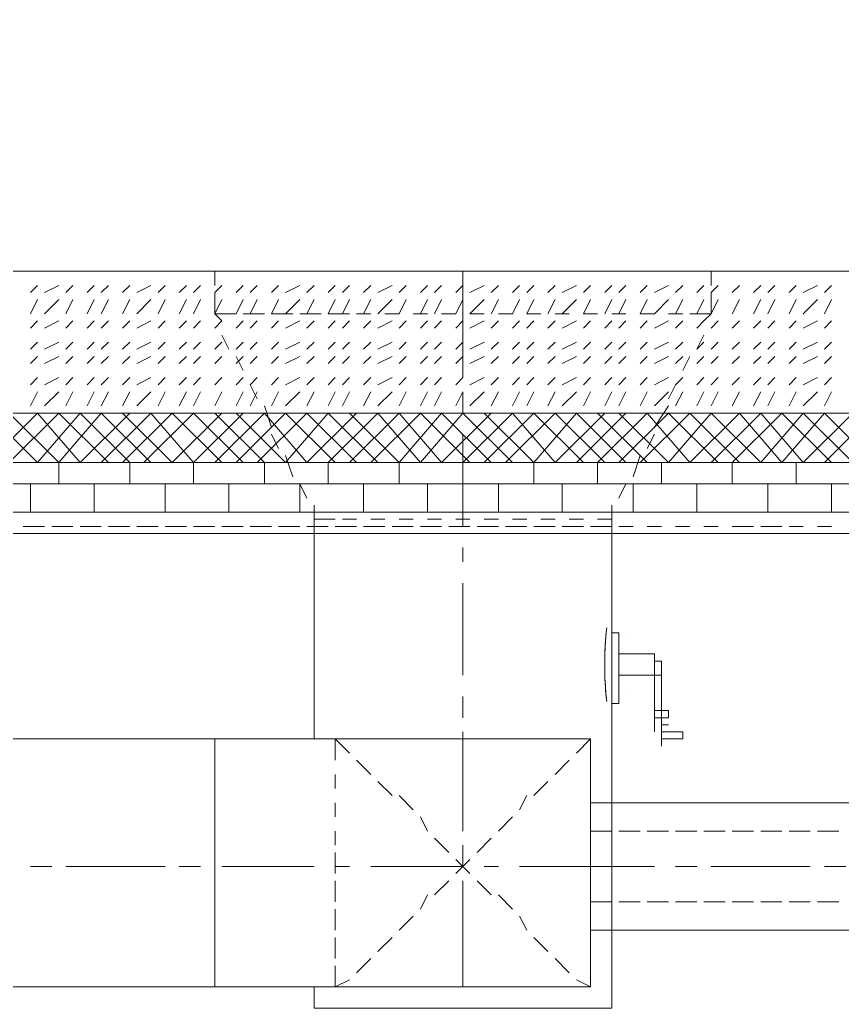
# Model space of a CAD drawing. Header units: metres. Extents: x -941 to 1333, y -28 to 1490.
# Drawn here: x 1000.713 to 1002.68, y 354.312 to 356.678 of the extents above; entities that cross this region are included whole.
import ezdxf

# ---------------------------------------------------------------- set-up
doc = ezdxf.new("R2010")
doc.units = ezdxf.units.M

msp = doc.modelspace()

# ---------------------------------------------------------------- linework, layer by layer
at = {"lineweight": 0}
for points in [[(999.02553, 358.24664), (999.02553, 358.73843), (1003.34992, 358.73843), (1003.34992, 355.4485), (999.02553, 355.4485), (999.02553, 356.059)], [(999.0764, 356.059), (999.0764, 355.49938), (1003.29905, 355.49938), (1003.29905, 358.68756), (999.0764, 358.68756), (999.0764, 358.24664)], [(999.19511, 358.24664), (999.19511, 358.4671), (1003.18034, 358.4671), (1003.18034, 355.73679), (999.19511, 355.73679), (999.19511, 356.059)], [(1000.73833, 356.07596), (1000.73833, 356.07596)], [(1000.77224, 356.07596), (1000.7892, 356.07596)], [(1000.82312, 356.07596), (1000.84008, 356.07596)], [(1000.87399, 356.07596), (1000.87399, 356.07596)], [(1000.90791, 356.07596), (1000.92487, 356.07596)], [(1000.95879, 356.07596), (1000.95879, 356.07596)], [(1000.9927, 356.07596), (1001.00966, 356.07596)], [(1001.04358, 356.07596), (1001.06054, 356.07596)], [(1001.09445, 356.07596), (1001.09445, 356.07596)], [(1001.12837, 356.07596), (1001.14533, 356.07596)], [(1001.17925, 356.07596), (1001.1962, 356.07596)], [(1001.17925, 356.04205), (1001.17925, 356.07596)], [(1001.23012, 356.07596), (1001.23012, 356.07596)], [(1001.26404, 356.07596), (1001.281, 356.07596)], [(1001.31491, 356.07596), (1001.31491, 356.07596)], [(1001.34883, 356.07596), (1001.36579, 356.07596)], [(1001.39971, 356.07596), (1001.41666, 356.07596)], [(1001.45058, 356.07596), (1001.45058, 356.07596)], [(1001.4845, 356.07596), (1001.50146, 356.07596)], [(1001.53537, 356.07596), (1001.53537, 356.07596)], [(1001.56929, 356.07596), (1001.58625, 356.07596)], [(1001.62016, 356.07596), (1001.63712, 356.07596)], [(1001.67104, 356.07596), (1001.67104, 356.07596)], [(1001.70496, 356.07596), (1001.72191, 356.07596)], [(1001.75583, 356.07596), (1001.75583, 356.07596)], [(1001.77279, 356.07596), (1001.77279, 355.82159)], [(1001.78975, 356.07596), (1001.80671, 356.07596)], [(1001.84062, 356.07596), (1001.85758, 356.07596)], [(1001.8915, 356.07596), (1001.8915, 356.07596)], [(1001.92542, 356.07596), (1001.94237, 356.07596)], [(1001.97629, 356.07596), (1001.97629, 356.07596)], [(1002.01021, 356.07596), (1002.02717, 356.07596)], [(1002.06108, 356.07596), (1002.07804, 356.07596)], [(1002.11196, 356.07596), (1002.11196, 356.07596)], [(1002.14587, 356.07596), (1002.16283, 356.07596)], [(1002.19675, 356.07596), (1002.19675, 356.07596)], [(1002.23067, 356.07596), (1002.24763, 356.07596)], [(1002.28154, 356.07596), (1002.2985, 356.07596)], [(1002.33242, 356.07596), (1002.33242, 356.07596)], [(1002.36633, 356.07596), (1002.38329, 356.07596)], [(1002.36633, 356.04205), (1002.36633, 356.07596)], [(1002.41721, 356.07596), (1002.43417, 356.07596)], [(1002.46808, 356.07596), (1002.46808, 356.07596)], [(1002.502, 356.07596), (1002.51896, 356.07596)], [(1002.55288, 356.07596), (1002.55288, 356.07596)], [(1002.58679, 356.07596), (1002.60375, 356.07596)], [(1002.63767, 356.07596), (1002.65463, 356.07596)], [(1000.73833, 356.02509), (1000.75529, 356.04205)], [(1000.77224, 356.02509), (1000.80616, 356.04205)], [(1000.82312, 356.02509), (1000.84008, 356.04205)], [(1000.87399, 356.02509), (1000.89095, 356.04205)], [(1000.90791, 356.02509), (1000.92487, 356.04205)], [(1000.95879, 356.02509), (1000.97575, 356.04205)], [(1000.9927, 356.02509), (1001.02662, 356.04205)], [(1001.04358, 356.02509), (1001.06054, 356.04205)], [(1001.09445, 356.02509), (1001.11141, 356.04205)], [(1001.12837, 356.02509), (1001.14533, 356.04205)], [(1001.17925, 356.02509), (1001.1962, 356.04205)], [(1001.23012, 356.02509), (1001.24708, 356.04205)], [(1001.26404, 356.02509), (1001.281, 356.04205)], [(1001.31491, 356.02509), (1001.33187, 356.04205)], [(1001.34883, 356.02509), (1001.38275, 356.04205)], [(1001.39971, 356.02509), (1001.41666, 356.04205)], [(1001.45058, 356.02509), (1001.46754, 356.04205)], [(1001.4845, 356.02509), (1001.50146, 356.04205)], [(1001.53537, 356.02509), (1001.55233, 356.04205)], [(1001.56929, 356.02509), (1001.60321, 356.04205)], [(1001.62016, 356.02509), (1001.63712, 356.04205)], [(1001.67104, 356.02509), (1001.688, 356.04205)], [(1001.70496, 356.02509), (1001.72191, 356.04205)], [(1001.75583, 356.02509), (1001.77279, 356.04205)], [(1001.78975, 356.02509), (1001.82367, 356.04205)], [(1001.84062, 356.02509), (1001.85758, 356.04205)], [(1001.8915, 356.02509), (1001.90846, 356.04205)], [(1001.92542, 356.02509), (1001.94237, 356.04205)], [(1001.97629, 356.02509), (1001.99325, 356.04205)], [(1002.01021, 356.02509), (1002.04412, 356.04205)], [(1002.06108, 356.02509), (1002.07804, 356.04205)], [(1002.11196, 356.02509), (1002.12892, 356.04205)], [(1002.14587, 356.02509), (1002.16283, 356.04205)], [(1002.19675, 356.02509), (1002.21371, 356.04205)], [(1002.23067, 356.02509), (1002.26458, 356.04205)], [(1002.28154, 356.02509), (1002.2985, 356.04205)], [(1002.33242, 356.02509), (1002.34938, 356.04205)], [(1002.36633, 356.02509), (1002.38329, 356.04205)], [(1002.41721, 356.02509), (1002.43417, 356.04205)], [(1002.46808, 356.02509), (1002.48504, 356.04205)], [(1002.502, 356.02509), (1002.51896, 356.04205)], [(1002.55288, 356.02509), (1002.56983, 356.04205)], [(1002.58679, 356.02509), (1002.62071, 356.04205)], [(1002.63767, 356.02509), (1002.65463, 356.04205)], [(1001.17925, 355.97421), (1001.17925, 356.02509)], [(1002.36633, 355.97421), (1002.36633, 356.02509)], [(1000.73833, 355.97421), (1000.75529, 356.00813)], [(1000.77224, 355.97421), (1000.80616, 356.00813)], [(1000.82312, 355.97421), (1000.84008, 356.00813)], [(1000.87399, 355.97421), (1000.89095, 356.00813)], [(1000.90791, 355.97421), (1000.92487, 356.00813)], [(1000.95879, 355.97421), (1000.97575, 356.00813)], [(1000.9927, 355.97421), (1001.02662, 356.00813)], [(1001.04358, 355.97421), (1001.06054, 356.00813)], [(1001.09445, 355.97421), (1001.11141, 356.00813)], [(1001.12837, 355.97421), (1001.14533, 356.00813)], [(1001.17925, 355.97421), (1001.1962, 356.00813)], [(1001.23012, 355.97421), (1001.24708, 356.00813)], [(1001.26404, 355.97421), (1001.281, 356.00813)], [(1001.31491, 355.97421), (1001.33187, 356.00813)], [(1001.34883, 355.97421), (1001.38275, 356.00813)], [(1001.39971, 355.97421), (1001.41666, 356.00813)], [(1001.45058, 355.97421), (1001.46754, 356.00813)], [(1001.4845, 355.97421), (1001.50146, 356.00813)], [(1001.53537, 355.97421), (1001.55233, 356.00813)], [(1001.56929, 355.97421), (1001.60321, 356.00813)], [(1001.62016, 355.97421), (1001.63712, 356.00813)], [(1001.67104, 355.97421), (1001.688, 356.00813)], [(1001.70496, 355.97421), (1001.72191, 356.00813)], [(1001.75583, 355.97421), (1001.77279, 356.00813)], [(1001.78975, 355.97421), (1001.82367, 356.00813)], [(1001.84062, 355.97421), (1001.85758, 356.00813)], [(1001.8915, 355.97421), (1001.90846, 356.00813)], [(1001.92542, 355.97421), (1001.94237, 356.00813)], [(1001.97629, 355.97421), (1001.99325, 356.00813)], [(1002.01021, 355.97421), (1002.04412, 356.00813)], [(1002.06108, 355.97421), (1002.07804, 356.00813)], [(1002.11196, 355.97421), (1002.12892, 356.00813)], [(1002.14587, 355.97421), (1002.16283, 356.00813)], [(1002.19675, 355.97421), (1002.21371, 356.00813)], [(1002.23067, 355.97421), (1002.26458, 356.00813)], [(1002.28154, 355.97421), (1002.2985, 356.00813)], [(1002.33242, 355.97421), (1002.34938, 356.00813)], [(1002.36633, 355.97421), (1002.38329, 356.00813)], [(1002.41721, 355.97421), (1002.43417, 356.00813)], [(1002.46808, 355.97421), (1002.48504, 356.00813)], [(1002.502, 355.97421), (1002.51896, 356.00813)], [(1002.55288, 355.97421), (1002.56983, 356.00813)], [(1002.58679, 355.97421), (1002.62071, 356.00813)], [(1002.63767, 355.97421), (1002.65463, 356.00813)], [(1001.23012, 355.97421), (1001.17925, 355.97421), (1001.1962, 355.95725)], [(1001.29795, 355.97421), (1001.24708, 355.97421)], [(1001.36579, 355.97421), (1001.31491, 355.97421)], [(1001.43362, 355.97421), (1001.38275, 355.97421)], [(1001.50146, 355.97421), (1001.45058, 355.97421)], [(1001.55233, 355.97421), (1001.51841, 355.97421)], [(1001.62016, 355.97421), (1001.58625, 355.97421)], [(1001.688, 355.97421), (1001.65408, 355.97421)], [(1001.75583, 355.97421), (1001.72191, 355.97421)], [(1001.82367, 355.97421), (1001.78975, 355.97421)], [(1001.8915, 355.97421), (1001.85758, 355.97421)], [(1001.95933, 355.97421), (1001.92542, 355.97421)], [(1002.02717, 355.97421), (1001.99325, 355.97421)], [(1002.095, 355.97421), (1002.06108, 355.97421)], [(1002.16283, 355.97421), (1002.12892, 355.97421)], [(1002.23067, 355.97421), (1002.19675, 355.97421)], [(1002.2985, 355.97421), (1002.26458, 355.97421)], [(1002.31546, 355.97421), (1002.36633, 355.97421), (1002.34938, 355.95725)], [(1000.73833, 355.94029), (1000.75529, 355.95725)], [(1000.77224, 355.94029), (1000.80616, 355.95725)], [(1000.82312, 355.94029), (1000.84008, 355.95725)], [(1000.87399, 355.94029), (1000.89095, 355.95725)], [(1000.90791, 355.94029), (1000.92487, 355.95725)], [(1000.95879, 355.94029), (1000.97575, 355.95725)], [(1000.9927, 355.94029), (1001.02662, 355.95725)], [(1001.04358, 355.94029), (1001.06054, 355.95725)], [(1001.09445, 355.94029), (1001.11141, 355.95725)], [(1001.12837, 355.94029), (1001.14533, 355.95725)], [(1001.17925, 355.94029), (1001.1962, 355.95725)], [(1001.23012, 355.94029), (1001.24708, 355.95725)], [(1001.26404, 355.94029), (1001.281, 355.95725)], [(1001.31491, 355.94029), (1001.33187, 355.95725)], [(1001.34883, 355.94029), (1001.38275, 355.95725)], [(1001.39971, 355.94029), (1001.41666, 355.95725)], [(1001.45058, 355.94029), (1001.46754, 355.95725)], [(1001.4845, 355.94029), (1001.50146, 355.95725)], [(1001.53537, 355.94029), (1001.55233, 355.95725)], [(1001.56929, 355.94029), (1001.60321, 355.95725)], [(1001.62016, 355.94029), (1001.63712, 355.95725)], [(1001.67104, 355.94029), (1001.688, 355.95725)], [(1001.70496, 355.94029), (1001.72191, 355.95725)], [(1001.75583, 355.94029), (1001.77279, 355.95725)], [(1001.78975, 355.94029), (1001.82367, 355.95725)], [(1001.84062, 355.94029), (1001.85758, 355.95725)], [(1001.8915, 355.94029), (1001.90846, 355.95725)], [(1001.92542, 355.94029), (1001.94237, 355.95725)], [(1001.97629, 355.94029), (1001.99325, 355.95725)], [(1002.01021, 355.94029), (1002.04412, 355.95725)], [(1002.06108, 355.94029), (1002.07804, 355.95725)], [(1002.11196, 355.94029), (1002.12892, 355.95725)], [(1002.14587, 355.94029), (1002.16283, 355.95725)], [(1002.19675, 355.94029), (1002.21371, 355.95725)], [(1002.23067, 355.94029), (1002.26458, 355.95725)], [(1002.28154, 355.94029), (1002.2985, 355.95725)], [(1002.33242, 355.94029), (1002.34938, 355.95725)], [(1002.36633, 355.94029), (1002.38329, 355.95725)], [(1002.41721, 355.94029), (1002.43417, 355.95725)], [(1002.46808, 355.94029), (1002.48504, 355.95725)], [(1002.502, 355.94029), (1002.51896, 355.95725)], [(1002.55288, 355.94029), (1002.56983, 355.95725)], [(1002.58679, 355.94029), (1002.62071, 355.95725)], [(1002.63767, 355.94029), (1002.65463, 355.95725)], [(1001.1962, 355.92334), (1001.21316, 355.88942)], [(1002.34938, 355.92334), (1002.33242, 355.88942)], [(1000.73833, 355.88942), (1000.75529, 355.90638)], [(1000.77224, 355.88942), (1000.80616, 355.90638)], [(1000.82312, 355.88942), (1000.84008, 355.90638)], [(1000.87399, 355.88942), (1000.89095, 355.90638)], [(1000.90791, 355.88942), (1000.92487, 355.90638)], [(1000.95879, 355.88942), (1000.97575, 355.90638)], [(1000.9927, 355.88942), (1001.02662, 355.90638)], [(1001.04358, 355.88942), (1001.06054, 355.90638)], [(1001.09445, 355.88942), (1001.11141, 355.90638)], [(1001.12837, 355.88942), (1001.14533, 355.90638)], [(1001.17925, 355.88942), (1001.1962, 355.90638)], [(1001.23012, 355.88942), (1001.24708, 355.90638)], [(1001.26404, 355.88942), (1001.281, 355.90638)], [(1001.31491, 355.88942), (1001.33187, 355.90638)], [(1001.34883, 355.88942), (1001.38275, 355.90638)], [(1001.39971, 355.88942), (1001.41666, 355.90638)], [(1001.45058, 355.88942), (1001.46754, 355.90638)], [(1001.4845, 355.88942), (1001.50146, 355.90638)], [(1001.53537, 355.88942), (1001.55233, 355.90638)], [(1001.56929, 355.88942), (1001.60321, 355.90638)], [(1001.62016, 355.88942), (1001.63712, 355.90638)], [(1001.67104, 355.88942), (1001.688, 355.90638)], [(1001.70496, 355.88942), (1001.72191, 355.90638)], [(1001.75583, 355.88942), (1001.77279, 355.90638)], [(1001.78975, 355.88942), (1001.82367, 355.90638)], [(1001.84062, 355.88942), (1001.85758, 355.90638)], [(1001.8915, 355.88942), (1001.90846, 355.90638)], [(1001.92542, 355.88942), (1001.94237, 355.90638)], [(1001.97629, 355.88942), (1001.99325, 355.90638)], [(1002.01021, 355.88942), (1002.04412, 355.90638)], [(1002.06108, 355.88942), (1002.07804, 355.90638)], [(1002.11196, 355.88942), (1002.12892, 355.90638)], [(1002.14587, 355.88942), (1002.16283, 355.90638)], [(1002.19675, 355.88942), (1002.21371, 355.90638)], [(1002.23067, 355.88942), (1002.26458, 355.90638)], [(1002.28154, 355.88942), (1002.2985, 355.90638)], [(1002.33242, 355.88942), (1002.34938, 355.90638)], [(1002.36633, 355.88942), (1002.38329, 355.90638)], [(1002.41721, 355.88942), (1002.43417, 355.90638)], [(1002.46808, 355.88942), (1002.48504, 355.90638)], [(1002.502, 355.88942), (1002.51896, 355.90638)], [(1002.55288, 355.88942), (1002.56983, 355.90638)], [(1002.58679, 355.88942), (1002.62071, 355.90638)], [(1002.63767, 355.88942), (1002.65463, 355.90638)], [(1000.73833, 355.8555), (1000.75529, 355.87246)], [(1000.77224, 355.8555), (1000.80616, 355.87246)], [(1000.82312, 355.8555), (1000.84008, 355.87246)], [(1000.87399, 355.8555), (1000.89095, 355.87246)], [(1000.90791, 355.8555), (1000.92487, 355.87246)], [(1000.95879, 355.8555), (1000.97575, 355.87246)], [(1000.9927, 355.8555), (1001.02662, 355.87246)], [(1001.04358, 355.8555), (1001.06054, 355.87246)], [(1001.09445, 355.8555), (1001.11141, 355.87246)], [(1001.12837, 355.8555), (1001.14533, 355.87246)], [(1001.17925, 355.8555), (1001.1962, 355.87246)], [(1001.23012, 355.8555), (1001.24708, 355.87246)], [(1001.23012, 355.87246), (1001.24708, 355.83854)], [(1001.26404, 355.8555), (1001.281, 355.87246)], [(1001.31491, 355.8555), (1001.33187, 355.87246)], [(1001.34883, 355.8555), (1001.38275, 355.87246)], [(1001.39971, 355.8555), (1001.41666, 355.87246)], [(1001.45058, 355.8555), (1001.46754, 355.87246)], [(1001.4845, 355.8555), (1001.50146, 355.87246)], [(1001.53537, 355.8555), (1001.55233, 355.87246)], [(1001.56929, 355.8555), (1001.60321, 355.87246)], [(1001.62016, 355.8555), (1001.63712, 355.87246)], [(1001.67104, 355.8555), (1001.688, 355.87246)], [(1001.70496, 355.8555), (1001.72191, 355.87246)], [(1001.75583, 355.8555), (1001.77279, 355.87246)], [(1001.78975, 355.8555), (1001.82367, 355.87246)], [(1001.84062, 355.8555), (1001.85758, 355.87246)], [(1001.8915, 355.8555), (1001.90846, 355.87246)], [(1001.92542, 355.8555), (1001.94237, 355.87246)], [(1001.97629, 355.8555), (1001.99325, 355.87246)], [(1002.01021, 355.8555), (1002.04412, 355.87246)], [(1002.06108, 355.8555), (1002.07804, 355.87246)], [(1002.11196, 355.8555), (1002.12892, 355.87246)], [(1002.14587, 355.8555), (1002.16283, 355.87246)], [(1002.19675, 355.8555), (1002.21371, 355.87246)], [(1002.23067, 355.8555), (1002.26458, 355.87246)], [(1002.28154, 355.8555), (1002.2985, 355.87246)], [(1002.31546, 355.87246), (1002.2985, 355.83854)], [(1002.33242, 355.8555), (1002.34938, 355.87246)], [(1002.36633, 355.8555), (1002.38329, 355.87246)], [(1002.41721, 355.8555), (1002.43417, 355.87246)], [(1002.46808, 355.8555), (1002.48504, 355.87246)], [(1002.502, 355.8555), (1002.51896, 355.87246)], [(1002.55288, 355.8555), (1002.56983, 355.87246)], [(1002.58679, 355.8555), (1002.62071, 355.87246)], [(1002.63767, 355.8555), (1002.65463, 355.87246)], [(1000.73833, 355.80463), (1000.75529, 355.82159)], [(1000.77224, 355.80463), (1000.80616, 355.82159)], [(1000.82312, 355.80463), (1000.84008, 355.82159)], [(1000.87399, 355.80463), (1000.89095, 355.82159)], [(1000.90791, 355.80463), (1000.92487, 355.82159)], [(1000.95879, 355.80463), (1000.97575, 355.82159)], [(1000.9927, 355.80463), (1001.02662, 355.82159)], [(1001.04358, 355.80463), (1001.06054, 355.82159)], [(1001.09445, 355.80463), (1001.11141, 355.82159)], [(1001.12837, 355.80463), (1001.14533, 355.82159)], [(1001.17925, 355.80463), (1001.1962, 355.82159)], [(1001.23012, 355.80463), (1001.24708, 355.82159)], [(1001.26404, 355.80463), (1001.281, 355.82159)], [(1001.26404, 355.80463), (1001.281, 355.77071)], [(1001.31491, 355.80463), (1001.33187, 355.82159)], [(1001.34883, 355.80463), (1001.38275, 355.82159)], [(1001.39971, 355.80463), (1001.41666, 355.82159)], [(1001.45058, 355.80463), (1001.46754, 355.82159)], [(1001.4845, 355.80463), (1001.50146, 355.82159)], [(1001.53537, 355.80463), (1001.55233, 355.82159)], [(1001.56929, 355.80463), (1001.60321, 355.82159)], [(1001.62016, 355.80463), (1001.63712, 355.82159)], [(1001.67104, 355.80463), (1001.688, 355.82159)], [(1001.70496, 355.80463), (1001.72191, 355.82159)], [(1001.75583, 355.80463), (1001.77279, 355.82159)], [(1001.78975, 355.80463), (1001.82367, 355.82159)], [(1001.84062, 355.80463), (1001.85758, 355.82159)], [(1001.8915, 355.80463), (1001.90846, 355.82159)], [(1001.92542, 355.80463), (1001.94237, 355.82159)], [(1001.97629, 355.80463), (1001.99325, 355.82159)], [(1002.01021, 355.80463), (1002.04412, 355.82159)], [(1002.06108, 355.80463), (1002.07804, 355.82159)], [(1002.11196, 355.80463), (1002.12892, 355.82159)], [(1002.14587, 355.80463), (1002.16283, 355.82159)], [(1002.19675, 355.80463), (1002.21371, 355.82159)], [(1002.23067, 355.80463), (1002.26458, 355.82159)], [(1002.28154, 355.80463), (1002.26458, 355.77071)], [(1002.28154, 355.80463), (1002.2985, 355.82159)], [(1002.33242, 355.80463), (1002.34938, 355.82159)], [(1002.36633, 355.80463), (1002.38329, 355.82159)], [(1002.41721, 355.80463), (1002.43417, 355.82159)], [(1002.46808, 355.80463), (1002.48504, 355.82159)], [(1002.502, 355.80463), (1002.51896, 355.82159)], [(1002.55288, 355.80463), (1002.56983, 355.82159)], [(1002.58679, 355.80463), (1002.62071, 355.82159)], [(1002.63767, 355.80463), (1002.65463, 355.82159)], [(1000.73833, 355.75375), (1000.75529, 355.78767)], [(1000.77224, 355.75375), (1000.80616, 355.78767)], [(1000.82312, 355.75375), (1000.84008, 355.78767)], [(1000.87399, 355.75375), (1000.89095, 355.78767)], [(1000.90791, 355.75375), (1000.92487, 355.78767)], [(1000.95879, 355.75375), (1000.97575, 355.78767)], [(1000.9927, 355.75375), (1001.02662, 355.78767)], [(1001.04358, 355.75375), (1001.06054, 355.78767)], [(1001.09445, 355.75375), (1001.11141, 355.78767)], [(1001.12837, 355.75375), (1001.14533, 355.78767)], [(1001.17925, 355.75375), (1001.1962, 355.78767)], [(1001.23012, 355.75375), (1001.24708, 355.78767)], [(1001.26404, 355.75375), (1001.281, 355.78767)], [(1001.31491, 355.75375), (1001.33187, 355.78767)], [(1001.34883, 355.75375), (1001.38275, 355.78767)], [(1001.39971, 355.75375), (1001.41666, 355.78767)], [(1001.45058, 355.75375), (1001.46754, 355.78767)], [(1001.4845, 355.75375), (1001.50146, 355.78767)], [(1001.53537, 355.75375), (1001.55233, 355.78767)], [(1001.56929, 355.75375), (1001.60321, 355.78767)], [(1001.62016, 355.75375), (1001.63712, 355.78767)], [(1001.67104, 355.75375), (1001.688, 355.78767)], [(1001.70496, 355.75375), (1001.72191, 355.78767)], [(1001.75583, 355.75375), (1001.77279, 355.78767)], [(1001.77279, 355.78767), (1001.77279, 355.73679)], [(1001.78975, 355.75375), (1001.82367, 355.78767)], [(1001.84062, 355.75375), (1001.85758, 355.78767)], [(1001.8915, 355.75375), (1001.90846, 355.78767)], [(1001.92542, 355.75375), (1001.94237, 355.78767)], [(1001.97629, 355.75375), (1001.99325, 355.78767)], [(1002.01021, 355.75375), (1002.04412, 355.78767)], [(1002.06108, 355.75375), (1002.07804, 355.78767)], [(1002.11196, 355.75375), (1002.12892, 355.78767)], [(1002.14587, 355.75375), (1002.16283, 355.78767)], [(1002.19675, 355.75375), (1002.21371, 355.78767)], [(1002.23067, 355.75375), (1002.26458, 355.78767)], [(1002.28154, 355.75375), (1002.2985, 355.78767)], [(1002.33242, 355.75375), (1002.34938, 355.78767)], [(1002.36633, 355.75375), (1002.38329, 355.78767)], [(1002.41721, 355.75375), (1002.43417, 355.78767)], [(1002.46808, 355.75375), (1002.48504, 355.78767)], [(1002.502, 355.75375), (1002.51896, 355.78767)], [(1002.55288, 355.75375), (1002.56983, 355.78767)], [(1002.58679, 355.75375), (1002.62071, 355.78767)], [(1002.63767, 355.75375), (1002.65463, 355.78767)], [(1001.29795, 355.75375), (1001.31491, 355.70288)], [(1002.26458, 355.75375), (1002.23067, 355.70288)], [(1000.63658, 355.61809), (1000.75529, 355.73679), (1000.85704, 355.61809), (1000.97575, 355.73679)], [(1000.63658, 355.73679), (1000.75529, 355.61809), (1000.85704, 355.73679), (1000.97575, 355.61809), (1000.97575, 355.56721)], [(1000.68745, 355.61809), (1000.80616, 355.73679), (1000.92487, 355.61809)], [(1000.68745, 355.73679), (1000.80616, 355.61809), (1000.90791, 355.73679), (1001.02662, 355.61809)], [(1000.80616, 355.73679), (1000.80616, 355.73679)], [(1000.84008, 355.73679), (1000.84008, 355.73679)], [(1000.89095, 355.73679), (1000.89095, 355.73679)], [(1001.24708, 355.73679), (1001.12837, 355.61809), (1001.02662, 355.73679), (1000.90791, 355.61809)], [(1000.92487, 355.73679), (1000.92487, 355.73679)], [(1000.95879, 355.61809), (1001.0775, 355.73679), (1001.1962, 355.61809)], [(1000.95879, 355.73679), (1001.0775, 355.61809), (1001.1962, 355.73679)], [(1000.97575, 355.73679), (1000.97575, 355.73679)], [(1001.00966, 355.61809), (1001.12837, 355.73679), (1001.24708, 355.61809)], [(1001.06054, 355.73679), (1001.06054, 355.73679)], [(1001.11141, 355.73679), (1001.11141, 355.73679)], [(1001.14533, 355.73679), (1001.14533, 355.73679)], [(1001.17925, 355.61809), (1001.29795, 355.73679), (1001.39971, 355.61809), (1001.51841, 355.73679)], [(1001.29795, 355.56721), (1001.29795, 355.61809), (1001.17925, 355.73679)], [(1001.1962, 355.73679), (1001.1962, 355.73679)], [(1001.23012, 355.61809), (1001.34883, 355.73679), (1001.46754, 355.61809)], [(1001.23012, 355.73679), (1001.34883, 355.61809), (1001.45058, 355.73679), (1001.56929, 355.61809)], [(1001.281, 355.73679), (1001.281, 355.73679)], [(1001.281, 355.61809), (1001.39971, 355.73679), (1001.51841, 355.61809)], [(1001.33187, 355.73679), (1001.33187, 355.73679)], [(1001.38275, 355.73679), (1001.38275, 355.73679)], [(1001.41666, 355.73679), (1001.41666, 355.73679)], [(1001.45058, 355.56721), (1001.45058, 355.61809), (1001.56929, 355.73679), (1001.67104, 355.61809), (1001.77279, 355.73679), (1001.8915, 355.61809)], [(1001.46754, 355.73679), (1001.46754, 355.73679)], [(1001.50146, 355.73679), (1001.50146, 355.73679)], [(1001.50146, 355.73679), (1001.62016, 355.61809), (1001.72191, 355.73679), (1001.84062, 355.61809)], [(1001.50146, 355.61809), (1001.62016, 355.73679), (1001.72191, 355.61809), (1001.84062, 355.73679)], [(1001.55233, 355.73679), (1001.55233, 355.73679)], [(1001.55233, 355.61809), (1001.67104, 355.73679), (1001.78975, 355.61809)], [(1001.58625, 355.73679), (1001.60321, 355.73679)], [(1001.63712, 355.73679), (1001.63712, 355.73679)], [(1001.688, 355.73679), (1001.688, 355.73679)], [(1001.77279, 355.73679), (1001.77279, 355.73679)], [(1001.77279, 355.56721), (1001.77279, 355.61809), (1001.8915, 355.73679), (1001.99325, 355.61809), (1002.11196, 355.73679)], [(1001.80671, 355.73679), (1001.82367, 355.73679), (1001.94237, 355.61809)], [(1001.82367, 355.61809), (1001.94237, 355.73679), (1002.06108, 355.61809)], [(1001.85758, 355.73679), (1001.85758, 355.73679)], [(1001.87454, 355.61809), (1001.99325, 355.73679), (1002.11196, 355.61809)], [(1001.90846, 355.73679), (1001.90846, 355.73679)], [(1001.94237, 355.73679), (1001.94237, 355.73679)], [(1002.02717, 355.73679), (1002.04412, 355.73679), (1001.94237, 355.61809), (1001.94237, 355.56721)], [(1001.99325, 355.73679), (1001.99325, 355.73679)], [(1002.04412, 355.61809), (1002.16283, 355.73679)], [(1002.16283, 355.61809), (1002.04412, 355.73679)], [(1002.07804, 355.73679), (1002.07804, 355.73679)], [(1002.095, 355.56721), (1002.095, 355.61809), (1002.21371, 355.73679), (1002.31546, 355.61809), (1002.43417, 355.73679), (1002.53592, 355.61809), (1002.63767, 355.73679), (1002.75638, 355.61809)], [(1002.21371, 355.61809), (1002.095, 355.73679)], [(1002.12892, 355.73679), (1002.12892, 355.73679)], [(1002.24763, 355.73679), (1002.26458, 355.73679), (1002.14587, 355.61809)], [(1002.14587, 355.73679), (1002.26458, 355.61809), (1002.36633, 355.73679), (1002.48504, 355.61809), (1002.58679, 355.73679), (1002.7055, 355.61809)], [(1002.16283, 355.73679), (1002.16283, 355.73679)], [(1002.19675, 355.61809), (1002.31546, 355.73679), (1002.43417, 355.61809)], [(1002.38329, 355.61809), (1002.26458, 355.73679)], [(1002.2985, 355.73679), (1002.2985, 355.73679)], [(1002.34938, 355.73679), (1002.34938, 355.73679)], [(1002.36633, 355.61809), (1002.48504, 355.73679), (1002.58679, 355.61809), (1002.7055, 355.73679)], [(1002.38329, 355.73679), (1002.38329, 355.73679)], [(1002.41721, 355.56721), (1002.41721, 355.61809), (1002.53592, 355.73679), (1002.65463, 355.61809)], [(1002.43417, 355.73679), (1002.43417, 355.73679)], [(1002.48504, 355.73679), (1002.48504, 355.73679)], [(1002.51896, 355.73679), (1002.51896, 355.73679)], [(1002.56983, 355.73679), (1002.56983, 355.73679)], [(1002.60375, 355.73679), (1002.62071, 355.73679)], [(1002.63767, 355.61809), (1002.75638, 355.73679), (1002.85813, 355.61809), (1002.97684, 355.73679)], [(1002.65463, 355.73679), (1002.65463, 355.73679)], [(1001.31491, 355.68592), (1001.33187, 355.652)], [(1001.77279, 355.68592), (1001.77279, 355.46546)], [(1002.23067, 355.68592), (1002.21371, 355.652)], [(1003.29905, 355.61809), (999.0764, 355.61809)], [(1000.80616, 355.61809), (1000.80616, 355.56721)], [(1001.12837, 355.61809), (1001.12837, 355.56721)], [(1001.34883, 355.63504), (1001.36579, 355.58417)], [(1001.62016, 355.61809), (1001.62016, 355.56721)], [(1002.19675, 355.63504), (1002.17979, 355.58417)], [(1002.24763, 355.61809), (1002.24763, 355.56721)], [(1002.56983, 355.61809), (1002.56983, 355.56721)], [(1003.29905, 355.56721), (999.0764, 355.56721)], [(1000.73833, 355.56721), (1000.73833, 355.49938)], [(1000.89095, 355.56721), (1000.89095, 355.49938)], [(1001.06054, 355.56721), (1001.06054, 355.49938)], [(1001.21316, 355.56721), (1001.21316, 355.49938)], [(1001.38275, 355.56721), (1001.38275, 355.49938)], [(1001.38275, 355.56721), (1001.39971, 355.53329)], [(1001.53537, 355.56721), (1001.53537, 355.49938)], [(1001.688, 355.56721), (1001.688, 355.49938)], [(1001.85758, 355.56721), (1001.85758, 355.49938)], [(1002.01021, 355.56721), (1002.01021, 355.49938)], [(1002.16283, 355.56721), (1002.14587, 355.53329)], [(1002.17979, 355.56721), (1002.17979, 355.49938)], [(1002.33242, 355.56721), (1002.33242, 355.49938)], [(1002.502, 355.56721), (1002.502, 355.49938)], [(1002.65463, 355.56721), (1002.65463, 355.49938)], [(1001.41666, 355.51633), (1001.41666, 355.48242), (1001.41666, 355.4485)], [(1002.12892, 355.51633), (1002.12892, 355.48242), (1002.12892, 355.4485)], [(1001.46754, 355.48242), (1001.41666, 355.48242)], [(1001.51841, 355.48242), (1001.4845, 355.48242)], [(1001.58625, 355.48242), (1001.55233, 355.48242)], [(1001.65408, 355.48242), (1001.62016, 355.48242)], [(1001.72191, 355.48242), (1001.688, 355.48242)], [(1001.78975, 355.48242), (1001.75583, 355.48242)], [(1001.85758, 355.48242), (1001.82367, 355.48242)], [(1001.92542, 355.48242), (1001.8915, 355.48242)], [(1001.99325, 355.48242), (1001.95933, 355.48242)], [(1002.06108, 355.48242), (1002.02717, 355.48242)], [(1002.12892, 355.48242), (1002.095, 355.48242)], [(1000.77224, 355.46546), (1000.72137, 355.46546)], [(1000.84008, 355.46546), (1000.7892, 355.46546)], [(1000.90791, 355.46546), (1000.85704, 355.46546)], [(1000.97575, 355.46546), (1000.92487, 355.46546)], [(1001.04358, 355.46546), (1000.9927, 355.46546)], [(1001.11141, 355.46546), (1001.06054, 355.46546)], [(1001.17925, 355.46546), (1001.12837, 355.46546)], [(1001.24708, 355.46546), (1001.1962, 355.46546)], [(1001.31491, 355.46546), (1001.26404, 355.46546)], [(1001.38275, 355.46546), (1001.33187, 355.46546)], [(1001.45058, 355.46546), (1001.39971, 355.46546)], [(1001.41666, 355.4485), (1001.41666, 354.95671)], [(1001.41666, 354.36316), (1001.41666, 354.31229), (1002.12892, 354.31229), (1002.12892, 355.4485)], [(1001.51841, 355.46546), (1001.46754, 355.46546)], [(1001.58625, 355.46546), (1001.53537, 355.46546)], [(1001.65408, 355.46546), (1001.60321, 355.46546)], [(1001.72191, 355.46546), (1001.67104, 355.46546)], [(1001.78975, 355.46546), (1001.73887, 355.46546)], [(1001.85758, 355.46546), (1001.80671, 355.46546)], [(1001.92542, 355.46546), (1001.87454, 355.46546)], [(1001.99325, 355.46546), (1001.94237, 355.46546)], [(1002.06108, 355.46546), (1002.01021, 355.46546)], [(1002.12892, 355.46546), (1002.07804, 355.46546)], [(1002.17979, 355.46546), (1002.14587, 355.46546)], [(1002.24763, 355.46546), (1002.21371, 355.46546)], [(1002.31546, 355.46546), (1002.28154, 355.46546)], [(1002.38329, 355.46546), (1002.34938, 355.46546)], [(1002.46808, 355.46546), (1002.41721, 355.46546)], [(1002.53592, 355.46546), (1002.48504, 355.46546)], [(1002.58679, 355.46546), (1002.55288, 355.46546)], [(1002.65463, 355.46546), (1002.62071, 355.46546)], [(1001.77279, 355.41458), (1001.77279, 355.38067)], [(1001.77279, 355.32979), (1001.77279, 355.10933)], [(1002.12892, 355.0415), (1002.14587, 355.0415), (1002.14587, 355.21108), (1002.12892, 355.21108)], [(1002.12892, 355.21108), (1002.12892, 355.21108)], [(1002.14587, 355.19413), (1002.14587, 355.19413)], [(1002.14587, 355.19413), (1002.14587, 355.19413)], [(1002.14587, 355.19413), (1002.14587, 355.19413)], [(1002.14587, 355.19413), (1002.14587, 355.19413)], [(1002.14587, 355.19413), (1002.14587, 355.19413)], [(1002.16283, 355.19413), (1002.16283, 355.19413)], [(1002.14587, 355.17717), (1002.14587, 355.17717)], [(1002.14587, 355.17717), (1002.14587, 355.17717)], [(1002.14587, 355.17717), (1002.14587, 355.17717)], [(1002.14587, 355.17717), (1002.14587, 355.17717)], [(1002.23067, 355.16021), (1002.14587, 355.16021)], [(1002.23067, 355.16021), (1002.23067, 354.97367), (1002.23067, 355.16021)], [(1002.24763, 355.14325), (1002.23067, 355.14325)], [(1002.24763, 355.14325), (1002.24763, 354.93975), (1002.24763, 355.14325)], [(1002.24763, 355.14325), (1002.24763, 355.14325)], [(1002.24763, 355.14325), (1002.24763, 355.14325)], [(1002.24763, 355.14325), (1002.24763, 355.10933), (1002.24763, 355.14325)], [(1002.24763, 355.14325), (1002.24763, 355.14325)], [(1002.24763, 355.14325), (1002.24763, 355.14325)], [(1002.24763, 355.14325), (1002.24763, 355.14325)], [(1002.24763, 355.14325), (1002.24763, 355.14325)], [(1002.24763, 355.14325), (1002.24763, 355.14325)], [(1002.24763, 355.14325), (1002.24763, 355.14325)], [(1002.24763, 355.14325), (1002.24763, 355.14325)], [(1002.24763, 355.14325), (1002.24763, 355.14325)], [(1002.24763, 355.14325), (1002.24763, 355.14325)], [(1002.24763, 355.14325), (1002.24763, 355.14325)], [(1002.24763, 355.14325), (1002.24763, 355.14325)], [(1002.24763, 355.14325), (1002.24763, 355.14325)], [(1002.24763, 355.14325), (1002.24763, 355.14325)], [(1002.24763, 355.14325), (1002.24763, 355.14325)], [(1002.24763, 355.14325), (1002.24763, 355.14325)], [(1002.24763, 355.14325), (1002.24763, 355.14325)], [(1002.24763, 355.14325), (1002.24763, 355.14325)], [(1002.24763, 355.14325), (1002.24763, 355.14325)], [(1002.24763, 355.14325), (1002.24763, 355.14325)], [(1002.24763, 355.14325), (1002.24763, 355.14325)], [(1002.24763, 355.14325), (1002.24763, 355.14325)], [(1002.24763, 355.14325), (1002.24763, 355.14325)], [(1002.24763, 355.14325), (1002.24763, 355.14325)], [(1002.24763, 355.14325), (1002.24763, 355.14325)], [(1002.24763, 355.14325), (1002.24763, 355.14325)], [(1002.24763, 355.14325), (1002.24763, 355.14325)], [(1002.24763, 355.14325), (1002.24763, 355.14325)], [(1002.24763, 355.14325), (1002.24763, 355.14325)], [(1002.24763, 355.14325), (1002.24763, 355.14325)], [(1002.24763, 355.14325), (1002.24763, 355.14325)], [(1002.24763, 355.14325), (1002.24763, 355.14325)], [(1002.24763, 355.14325), (1002.24763, 355.14325)], [(1002.24763, 355.14325), (1002.24763, 355.14325)], [(1002.24763, 355.14325), (1002.24763, 355.14325)], [(1002.24763, 355.14325), (1002.24763, 355.14325)], [(1002.24763, 355.14325), (1002.24763, 355.14325)], [(1002.24763, 355.12629), (1002.24763, 355.12629)], [(1002.24763, 355.12629), (1002.24763, 355.12629)], [(1002.24763, 355.12629), (1002.24763, 355.12629)], [(1002.24763, 355.12629), (1002.24763, 355.12629)], [(1002.24763, 355.12629), (1002.24763, 355.12629)], [(1002.24763, 355.12629), (1002.24763, 355.12629)], [(1002.24763, 355.12629), (1002.24763, 355.12629)], [(1002.24763, 355.12629), (1002.24763, 355.12629)], [(1002.24763, 355.12629), (1002.24763, 355.12629)], [(1002.24763, 355.12629), (1002.24763, 355.12629)], [(1002.24763, 355.12629), (1002.24763, 355.12629)], [(1002.24763, 355.12629), (1002.24763, 355.12629)], [(1002.24763, 355.12629), (1002.24763, 355.12629)], [(1002.24763, 355.12629), (1002.24763, 355.12629)], [(1002.24763, 355.12629), (1002.24763, 355.12629)], [(1002.24763, 355.12629), (1002.24763, 355.12629)], [(1002.24763, 355.12629), (1002.24763, 355.12629)], [(1002.24763, 355.12629), (1002.24763, 355.12629)], [(1002.24763, 355.12629), (1002.24763, 355.12629)], [(1002.24763, 355.12629), (1002.24763, 355.12629)], [(1002.24763, 355.12629), (1002.24763, 355.12629)], [(1002.24763, 355.12629), (1002.24763, 355.12629)], [(1002.24763, 355.12629), (1002.24763, 355.12629)], [(1002.24763, 355.12629), (1002.24763, 355.12629)], [(1002.24763, 355.12629), (1002.24763, 355.12629)], [(1002.24763, 355.12629), (1002.24763, 355.12629)], [(1002.24763, 355.12629), (1002.24763, 355.12629)], [(1002.24763, 355.12629), (1002.24763, 355.12629)], [(1002.24763, 355.12629), (1002.24763, 355.12629)], [(1002.24763, 355.12629), (1002.24763, 355.12629)], [(1002.24763, 355.12629), (1002.24763, 355.12629)], [(1002.24763, 355.12629), (1002.24763, 355.12629)], [(1002.24763, 355.12629), (1002.24763, 355.12629)], [(1002.24763, 355.12629), (1002.24763, 355.12629)], [(1002.24763, 355.12629), (1002.24763, 355.12629)], [(1002.24763, 355.12629), (1002.24763, 355.12629)], [(1002.24763, 355.12629), (1002.24763, 355.12629)], [(1002.24763, 355.12629), (1002.24763, 355.12629)], [(1002.24763, 355.12629), (1002.24763, 355.12629)], [(1002.24763, 355.12629), (1002.24763, 355.12629)], [(1002.24763, 355.12629), (1002.24763, 355.12629)], [(1002.24763, 355.12629), (1002.24763, 355.12629)], [(1002.24763, 355.12629), (1002.24763, 355.12629)], [(1002.24763, 355.12629), (1002.24763, 355.12629)], [(1002.24763, 355.12629), (1002.24763, 355.12629)], [(1002.24763, 355.12629), (1002.24763, 355.12629)], [(1002.24763, 355.12629), (1002.24763, 355.12629)], [(1002.24763, 355.12629), (1002.24763, 355.12629)], [(1002.24763, 355.12629), (1002.24763, 355.12629)], [(1002.24763, 355.12629), (1002.24763, 355.12629)], [(1002.24763, 355.12629), (1002.24763, 355.12629)], [(1002.24763, 355.12629), (1002.24763, 355.12629)], [(1002.24763, 355.12629), (1002.24763, 355.12629)], [(1002.24763, 355.12629), (1002.24763, 355.12629)], [(1002.24763, 355.12629), (1002.24763, 355.12629)], [(1002.24763, 355.12629), (1002.24763, 355.12629)], [(1002.24763, 355.12629), (1002.24763, 355.12629)], [(1002.24763, 355.12629), (1002.24763, 355.12629)], [(1002.24763, 355.12629), (1002.24763, 355.12629)], [(1002.24763, 355.12629), (1002.24763, 355.12629)], [(1002.24763, 355.12629), (1002.24763, 355.12629)], [(1002.24763, 355.12629), (1002.24763, 355.12629)], [(1002.24763, 355.12629), (1002.24763, 355.12629)], [(1002.24763, 355.12629), (1002.24763, 355.12629)], [(1002.24763, 355.12629), (1002.24763, 355.12629)], [(1002.24763, 355.12629), (1002.24763, 355.12629)], [(1002.24763, 355.12629), (1002.24763, 355.12629)], [(1002.24763, 355.12629), (1002.24763, 355.12629)], [(1002.24763, 355.12629), (1002.24763, 355.12629)], [(1002.24763, 355.12629), (1002.24763, 355.12629)], [(1002.24763, 355.12629), (1002.24763, 355.12629)], [(1002.24763, 355.12629), (1002.24763, 355.12629)], [(1002.24763, 355.12629), (1002.24763, 355.12629)], [(1002.24763, 355.12629), (1002.24763, 355.12629)], [(1002.24763, 355.12629), (1002.24763, 355.12629)], [(1002.24763, 355.12629), (1002.24763, 355.12629)], [(1002.24763, 355.12629), (1002.24763, 355.12629)], [(1002.24763, 355.10933), (1002.23067, 355.10933), (1002.14587, 355.10933)], [(1002.14587, 355.09237), (1002.14587, 355.09237)], [(1002.14587, 355.09237), (1002.14587, 355.09237)], [(1002.14587, 355.09237), (1002.14587, 355.09237)], [(1002.24763, 355.10933), (1002.24763, 355.10933)], [(1002.24763, 355.10933), (1002.24763, 355.10933)], [(1002.24763, 355.10933), (1002.24763, 355.10933)], [(1002.24763, 355.10933), (1002.24763, 355.10933)], [(1002.24763, 355.10933), (1002.24763, 355.10933)], [(1002.24763, 355.10933), (1002.24763, 355.10933)], [(1002.24763, 355.10933), (1002.24763, 355.10933)], [(1002.24763, 355.10933), (1002.24763, 355.10933)], [(1002.24763, 355.10933), (1002.24763, 355.10933)], [(1002.24763, 355.10933), (1002.24763, 355.10933)], [(1002.24763, 355.10933), (1002.24763, 355.10933)], [(1002.24763, 355.10933), (1002.24763, 355.10933)], [(1002.24763, 355.10933), (1002.24763, 355.10933)], [(1002.24763, 355.10933), (1002.24763, 355.10933)], [(1002.24763, 355.10933), (1002.24763, 355.10933)], [(1002.24763, 355.10933), (1002.24763, 355.10933)], [(1002.24763, 355.10933), (1002.24763, 355.10933)], [(1002.24763, 355.10933), (1002.24763, 355.10933)], [(1002.24763, 355.10933), (1002.24763, 355.10933)], [(1002.24763, 355.10933), (1002.24763, 355.10933)], [(1002.14587, 355.07542), (1002.14587, 355.07542)], [(1002.14587, 355.07542), (1002.14587, 355.07542)], [(1002.14587, 355.07542), (1002.14587, 355.07542)], [(1002.14587, 355.07542), (1002.14587, 355.07542)], [(1002.14587, 355.07542), (1002.14587, 355.07542)], [(1002.16283, 355.07542), (1002.16283, 355.07542)], [(1001.77279, 355.05846), (1001.77279, 355.00758)], [(1002.12892, 355.05846), (1002.12892, 355.05846)], [(1002.14587, 355.05846), (1002.14587, 355.05846)], [(1002.26458, 355.02454), (1002.24763, 355.02454), (1002.26458, 355.02454), (1002.26458, 355.00758), (1002.24763, 355.00758), (1002.23067, 355.00758)], [(1002.26458, 354.99062), (1002.24763, 354.99062), (1002.24763, 355.02454), (1002.23067, 355.02454)], [(1002.24763, 355.02454), (1002.24763, 355.02454)], [(1002.26458, 355.02454), (1002.26458, 355.02454)], [(1002.24763, 355.00758), (1002.24763, 355.00758)], [(1002.26458, 355.00758), (1002.26458, 355.00758)], [(1001.77279, 354.97367), (1001.77279, 354.73625)], [(1002.24763, 354.99062), (1002.24763, 354.99062)], [(1002.24763, 354.95671), (1002.2985, 354.95671), (1002.2985, 354.97367), (1002.24763, 354.97367)], [(1001.17925, 354.36316), (1001.17925, 354.95671)], [(1001.46754, 354.90583), (1001.46754, 354.95671), (1001.50146, 354.92279)], [(1002.07804, 354.95671), (1002.04412, 354.92279)], [(1001.51841, 354.90583), (1001.55233, 354.87192)], [(1002.02717, 354.90583), (1001.99325, 354.87192)], [(1001.46754, 354.838), (1001.46754, 354.87192)], [(1001.56929, 354.85496), (1001.60321, 354.82104)], [(1001.97629, 354.85496), (1001.94237, 354.82104)], [(1001.62016, 354.82104), (1001.65408, 354.78712)], [(1001.92542, 354.82104), (1001.90846, 354.78712)], [(1001.46754, 354.77017), (1001.46754, 354.80408)], [(1002.07804, 354.49883), (1003.50255, 354.49883), (1003.50255, 354.80408), (1002.07804, 354.80408)], [(1001.67104, 354.77017), (1001.688, 354.73625)], [(1001.8915, 354.77017), (1001.85758, 354.73625)], [(1001.46754, 354.70233), (1001.46754, 354.73625)], [(1002.07804, 354.73625), (1002.12892, 354.73625)], [(1002.14587, 354.73625), (1002.19675, 354.73625)], [(1002.21371, 354.73625), (1002.26458, 354.73625)], [(1002.28154, 354.73625), (1002.33242, 354.73625)], [(1002.34938, 354.73625), (1002.40025, 354.73625)], [(1002.41721, 354.73625), (1002.46808, 354.73625)], [(1002.48504, 354.73625), (1002.53592, 354.73625)], [(1002.55288, 354.73625), (1002.60375, 354.73625)], [(1002.62071, 354.73625), (1002.67159, 354.73625)], [(1001.70496, 354.71929), (1001.73887, 354.68537)], [(1001.84062, 354.71929), (1001.80671, 354.68537)], [(1001.77279, 354.70233), (1001.77279, 354.65146), (1001.55233, 354.65146)], [(1001.46754, 354.6345), (1001.46754, 354.68537)], [(1001.78975, 354.66841), (1001.75583, 354.6345)], [(1001.75583, 354.66841), (1001.78975, 354.6345)], [(1000.7892, 354.65146), (1000.73833, 354.65146)], [(1001.06054, 354.65146), (1000.82312, 354.65146)], [(1001.14533, 354.65146), (1001.09445, 354.65146)], [(1001.41666, 354.65146), (1001.1962, 354.65146)], [(1001.50146, 354.65146), (1001.46754, 354.65146)], [(1001.85758, 354.65146), (1001.82367, 354.65146)], [(1002.12892, 354.65146), (1001.90846, 354.65146)], [(1002.07804, 354.65146), (1002.23067, 354.65146)], [(1002.28154, 354.65146), (1002.33242, 354.65146)], [(1002.36633, 354.65146), (1002.60375, 354.65146)], [(1002.63767, 354.65146), (1002.68854, 354.65146)], [(1001.46754, 354.56666), (1001.46754, 354.61754)], [(1001.73887, 354.61754), (1001.70496, 354.58362)], [(1001.77279, 354.61754), (1001.77279, 354.36316)], [(1001.80671, 354.61754), (1001.84062, 354.58362)], [(1001.688, 354.58362), (1001.67104, 354.54971)], [(1001.85758, 354.58362), (1001.8915, 354.54971)], [(1001.46754, 354.49883), (1001.46754, 354.54971)], [(1002.07804, 354.56666), (1002.12892, 354.56666)], [(1002.14587, 354.56666), (1002.19675, 354.56666)], [(1002.21371, 354.56666), (1002.26458, 354.56666)], [(1002.28154, 354.56666), (1002.33242, 354.56666)], [(1002.34938, 354.56666), (1002.40025, 354.56666)], [(1002.41721, 354.56666), (1002.46808, 354.56666)], [(1002.48504, 354.56666), (1002.53592, 354.56666)], [(1002.55288, 354.56666), (1002.60375, 354.56666)], [(1002.62071, 354.56666), (1002.67159, 354.56666)], [(1001.65408, 354.53275), (1001.62016, 354.49883)], [(1001.90846, 354.53275), (1001.92542, 354.49883)], [(1001.46754, 354.431), (1001.46754, 354.48187)], [(1001.60321, 354.48187), (1001.56929, 354.44796)], [(1001.94237, 354.48187), (1001.97629, 354.44796)], [(1001.55233, 354.431), (1001.51841, 354.39708)], [(1001.99325, 354.431), (1002.02717, 354.39708)], [(1001.50146, 354.38012), (1001.46754, 354.36316), (1001.46754, 354.41404)], [(1002.04412, 354.38012), (1002.07804, 354.36316)]]:
    msp.add_lwpolyline(points, dxfattribs=at)
for points in [[(1002.94292, 356.07596), (1000.60266, 356.07596), (1000.60266, 358.22968), (1002.94292, 358.22968)], [(1002.14587, 355.19413), (1002.14587, 355.17717)], [(1002.14587, 355.05846), (1002.14587, 355.07542)], [(995.80343, 354.95671), (1002.07804, 354.95671), (1002.07804, 354.36316), (995.80343, 354.36316)]]:
    msp.add_lwpolyline(points, close=True, dxfattribs=at)
for radius, start, end in [(0.82248, 173.8531, 186.1469), (0.82247, 174.61663, 185.64703)]:
    msp.add_arc((1002.93443, 355.13477), radius, start, end, dxfattribs=at)

doc.saveas('drawing.dxf')
